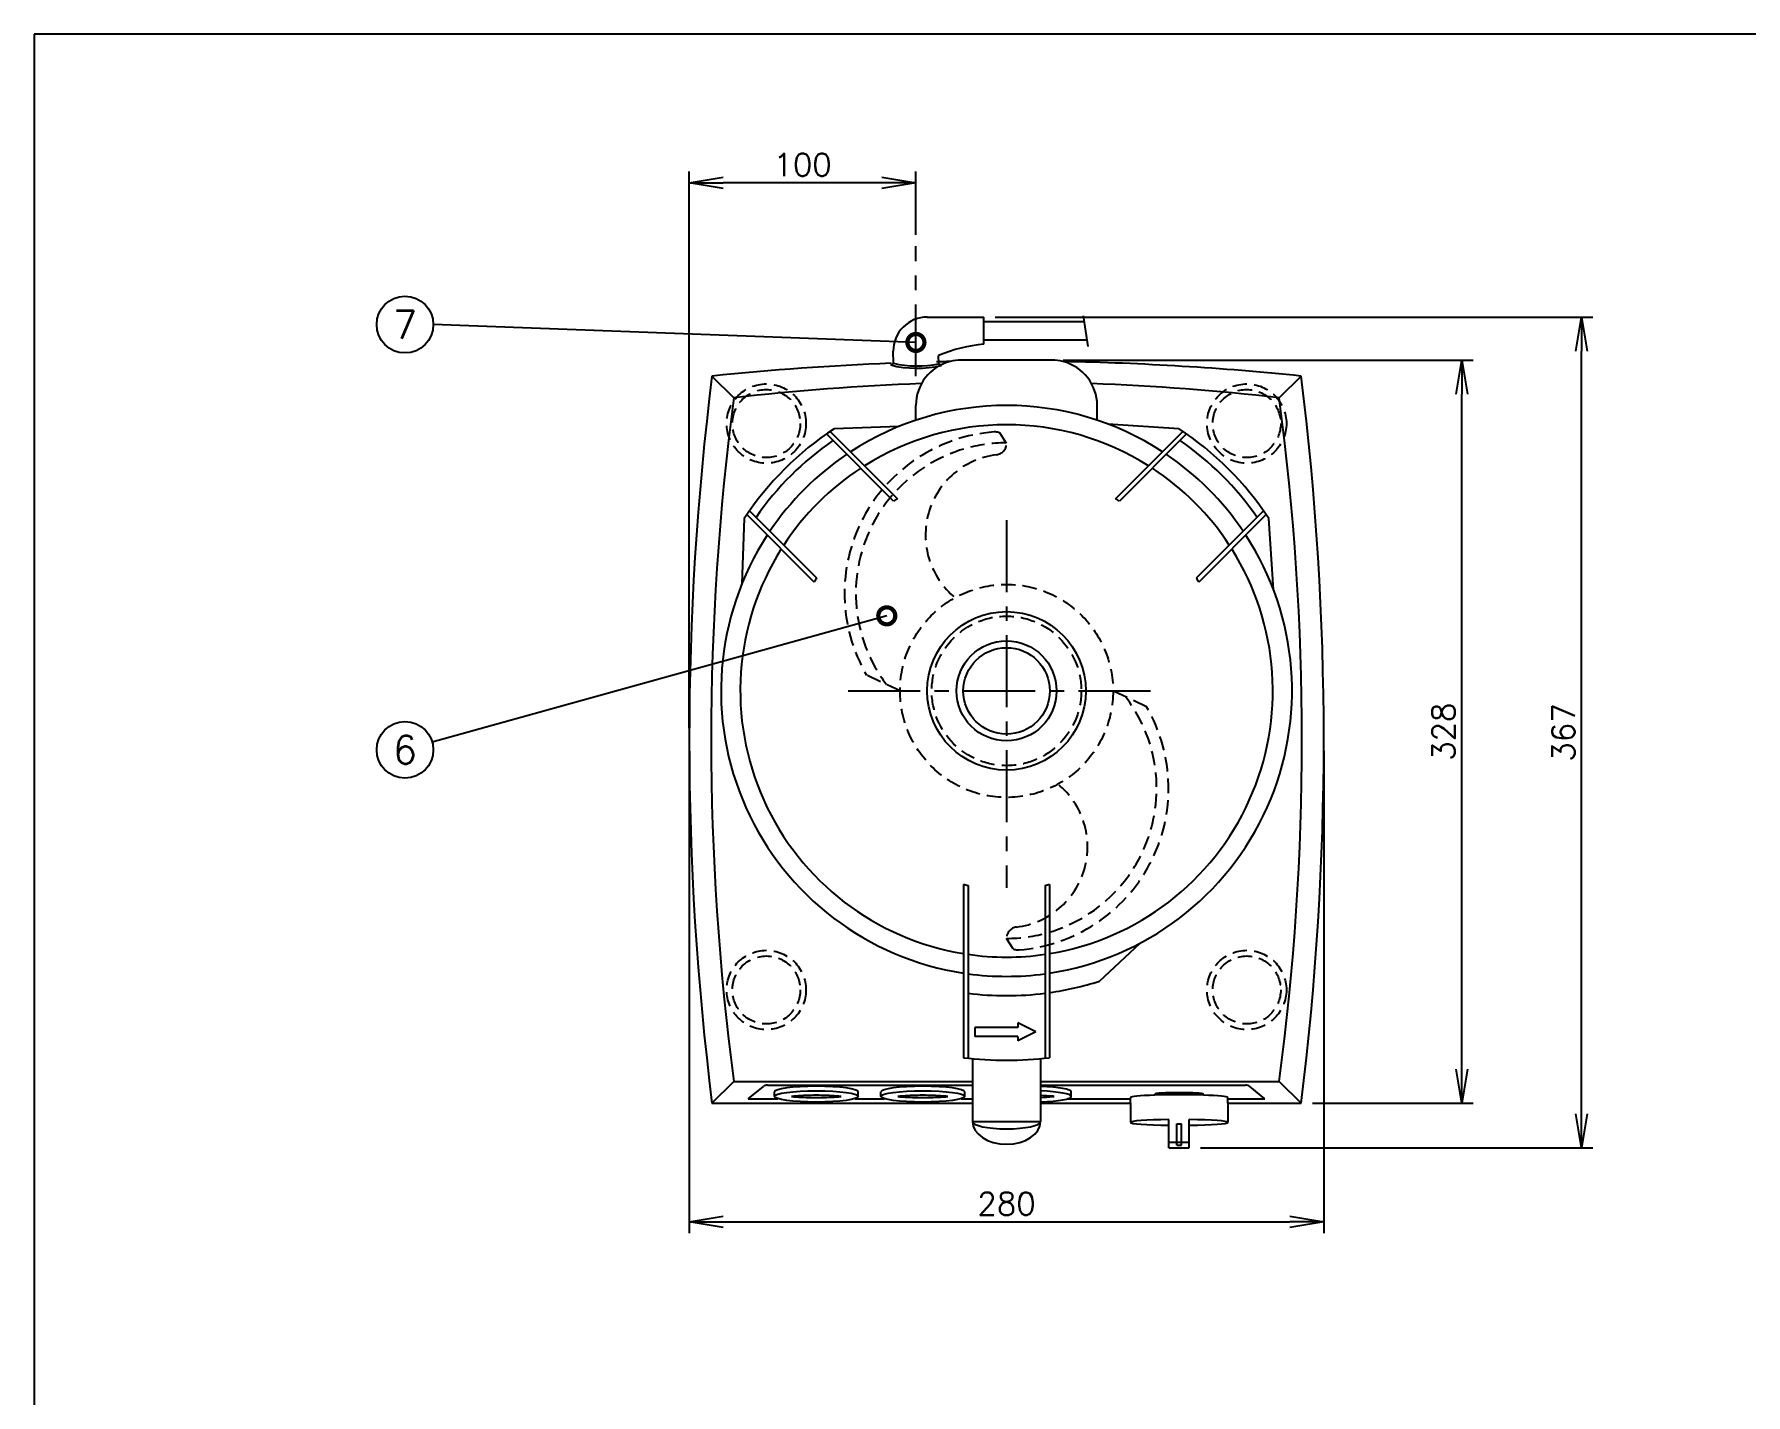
# Model space of a CAD drawing. Extents: x 115 to 2025, y 0 to 1377.
# Drawn here: x 115 to 870, y 776 to 1377 of the extents above; entities that cross this region are included whole.
import ezdxf
from ezdxf.enums import TextEntityAlignment as Align

# ---------------------------------------------------------------- set-up
doc = ezdxf.new("R2010")
doc.units = 0
doc.header["$PDMODE"] = 3
doc.linetypes.add('CENTER', pattern=[50.8, 31.75, -6.35, 6.35, -6.35])
doc.linetypes.add('HIDDEN', pattern=[9.525, 6.35, -3.175])
doc.layers.get('0').update_dxf_attribs({"linetype": 'CONTINUOUS'})
doc.layers.get('DEFPOINTS').update_dxf_attribs({"linetype": 'CONTINUOUS'})
for name, color, linetype in [('DANMEN', 7, 'CONTINUOUS'), ('KIKI-2D2', 7, 'CONTINUOUS'), ('SUNPOU', 7, 'CONTINUOUS'), ('WAKU', 7, 'CONTINUOUS')]:
    doc.layers.add(name, color=color, linetype=linetype)
doc.styles.get("Standard").update_dxf_attribs({"font": 'romans.shx', "bigfont": 'extfont.shx'})
doc.dimstyles.get("Standard").update_dxf_attribs({"dimscale": 5, "dimtxt": 2, "dimasz": 3, "dimexe": 1, "dimexo": 1, "dimgap": 0.6, "dimtad": 3, "dimdec": 0, "dimzin": 0, "dimdsep": 46, "dimtxsty": 'STANDARD', "dimblk1": 'OPEN', "dimblk2": 'OPEN', "dimsah": 1, "dimcen": 1.5, "dimadec": 0, "dimazin": 0, "dimtfac": 1, "dimtdec": 0, "dimtmove": 0, "dimatfit": 0, "dimldrblk": 'DOTSMALL', "dimfxl": 1, "dimtvp": 1, "dimtolj": 1, "dimtzin": 0, "dimarcsym": 0})

# ---------------------------------------------------------------- blocks, each defined once
blk = doc.blocks.new('_DotSmall')
at = {"color": 0, "linetype": 'ByBlock', "const_width": 0.5}
blk.add_lwpolyline([(-0.0625, 0, 1), (0.0625, 0, 1)], format="xyb", close=True, dxfattribs=at)
blk = doc.blocks.new('_OPEN')
at = {"color": 0, "linetype": 'ByBlock'}
for p, q in [((-1, 0.167), (0, 0)), ((0, 0), (-1, -0.167)), ((0, 0), (-1, 0))]:
    blk.add_line(p, q, dxfattribs=at)
blk = doc.blocks.new('*D2')
at = {"layer": 'DEFPOINTS', "color": 0}
for p in [(404.08, 1065.39), (684.08, 1065.39), (684.08, 852.55)]:
    blk.add_point(p, dxfattribs=at)
at = {"layer": 'SUNPOU', "color": 0, "lineweight": -2}
for p, q in [((404.08, 1060.39), (404.08, 847.55)), ((684.08, 1060.39), (684.08, 847.55)), ((419.08, 852.55), (669.08, 852.55))]:
    blk.add_line(p, q, dxfattribs=at)
at = {"layer": 'SUNPOU', "color": 0, "lineweight": -2, "xscale": 15, "yscale": 15, "zscale": 15, "rotation": 180}
blk.add_blockref('_OPEN', (404.08, 852.55), dxfattribs=at)
at = {"layer": 'SUNPOU', "color": 0, "lineweight": -2, "xscale": 15, "yscale": 15, "zscale": 15}
blk.add_blockref('_OPEN', (684.08, 852.55), dxfattribs=at)
at = {"layer": 'SUNPOU', "color": 0, "insert": (544.08, 860.55), "char_height": 10, "attachment_point": 5}
blk.add_mtext('\\A1;280', dxfattribs=at)
blk = doc.blocks.new('*D3')
at = {"layer": 'DEFPOINTS', "color": 0}
for p in [(564.08, 1232.9), (744.95, 1232.9), (674.06, 904.9)]:
    blk.add_point(p, dxfattribs=at)
at = {"layer": 'SUNPOU', "color": 0, "lineweight": -2}
for p, q in [((569.08, 1232.9), (749.95, 1232.9)), ((744.95, 919.9), (744.95, 1217.9)), ((679.06, 904.9), (749.95, 904.9))]:
    blk.add_line(p, q, dxfattribs=at)
at = {"layer": 'SUNPOU', "color": 0, "lineweight": -2, "xscale": 15, "yscale": 15, "zscale": 15}
for p, rotation in [((744.95, 1232.9), 90), ((744.95, 904.9), 270)]:
    blk.add_blockref('_OPEN', p, dxfattribs=dict(at, rotation=rotation))
at = {"layer": 'SUNPOU', "color": 0, "insert": (736.95, 1068.9), "char_height": 10, "attachment_point": 5, "rotation": 90}
blk.add_mtext('\\A1;328', dxfattribs=at)
blk = doc.blocks.new('*D4')
at = {"layer": 'DEFPOINTS', "color": 0}
for p in [(534.08, 1251.91), (797.81, 1251.91), (624.72, 885.2)]:
    blk.add_point(p, dxfattribs=at)
at = {"layer": 'SUNPOU', "color": 0, "lineweight": -2}
for p, q in [((539.08, 1251.91), (802.81, 1251.91)), ((797.81, 900.2), (797.81, 1236.91)), ((629.72, 885.2), (802.81, 885.2))]:
    blk.add_line(p, q, dxfattribs=at)
at = {"layer": 'SUNPOU', "color": 0, "lineweight": -2, "xscale": 15, "yscale": 15, "zscale": 15}
for p, rotation in [((797.81, 1251.91), 90), ((797.81, 885.2), 270)]:
    blk.add_blockref('_OPEN', p, dxfattribs=dict(at, rotation=rotation))
at = {"layer": 'SUNPOU', "color": 0, "insert": (789.81, 1068.55), "char_height": 10, "attachment_point": 5, "rotation": 90}
blk.add_mtext('\\A1;367', dxfattribs=at)
blk = doc.blocks.new('*D13')
at = {"layer": 'DEFPOINTS', "color": 0}
for p in [(404.08, 1311.17), (504.08, 1283.26), (404.08, 1065.39)]:
    blk.add_point(p, dxfattribs=at)
at = {"layer": 'SUNPOU', "color": 0, "lineweight": -2}
for p, q in [((404.08, 1070.39), (404.08, 1316.17)), ((504.08, 1288.26), (504.08, 1316.17)), ((489.08, 1311.17), (419.08, 1311.17))]:
    blk.add_line(p, q, dxfattribs=at)
at = {"layer": 'SUNPOU', "color": 0, "lineweight": -2, "xscale": 15, "yscale": 15, "zscale": 15, "rotation": 180}
blk.add_blockref('_OPEN', (404.08, 1311.17), dxfattribs=at)
at = {"layer": 'SUNPOU', "color": 0, "lineweight": -2, "xscale": 15, "yscale": 15, "zscale": 15}
blk.add_blockref('_OPEN', (504.08, 1311.17), dxfattribs=at)
at = {"layer": 'SUNPOU', "color": 0, "insert": (454.08, 1319.17), "char_height": 10, "attachment_point": 5}
blk.add_mtext('\\A1;100', dxfattribs=at)

msp = doc.modelspace()

# ---------------------------------------------------------------- linework, layer by layer
at = {"color": 2}
msp.add_line((641.79, 904.9), (641.79, 907.36), dxfattribs=at)
at = {"layer": 'DANMEN', "color": 2, "linetype": 'HIDDEN'}
for p, q in [((544.08, 1196.14), (541.08, 1200.76)), ((497.08, 1086.9), (482.3, 1093.9)), ((605.86, 1079.9), (591.08, 1086.9)), ((547.08, 973.03), (544.08, 977.65))]:
    msp.add_line(p, q, dxfattribs=at)
at = {"layer": 'DANMEN', "color": 4, "linetype": 'HIDDEN'}
for centre, radius in [((438.08, 1204.9), 17.5), ((438.08, 1204.9), 15), ((650.08, 1204.9), 17.5), ((650.08, 1204.9), 15), ((438.08, 954.9), 17.5), ((438.08, 954.9), 15), ((650.08, 954.9), 17.5), ((650.08, 954.9), 15)]:
    msp.add_circle(centre, radius, dxfattribs=at)
at = {"layer": 'DANMEN', "color": 2, "linetype": 'HIDDEN'}
for radius in [47, 33]:
    msp.add_circle((544.08, 1086.9), radius, dxfattribs=at)
for centre, radius, start, end in [((544.08, 1129.9), 71.5, 94.36874, 210.2316), ((539.02, 1196.14), 5.06, 65.96901, 94.36874), ((544.08, 1129.9), 66.5, 90.14194, 217.14304), ((539.02, 1196.14), 5.06, 277.12362, 0), ((544.08, 1155.65), 35.75, 97.12362, 230.54781), ((544.08, 1043.9), 66.25, 270, 37.56799), ((544.08, 1043.9), 71.5, 274.36874, 30.2316), ((544.08, 1018.15), 35.75, 277.12362, 50.54781), ((549.14, 977.65), 5.06, 97.12362, 180), ((549.14, 977.65), 5.06, 245.96901, 274.36874)]:
    msp.add_arc(centre, radius, start, end, dxfattribs=at)
at = {"layer": 'KIKI-2D2', "color": 2, "linetype": 'CENTER'}
for p, q in [((504.08, 1225.75), (504.08, 1283.26)), ((544.08, 1162.28), (544.08, 999.93)), ((474.2, 1086.9), (611.37, 1086.9))]:
    msp.add_line(p, q, dxfattribs=at)
at = {"layer": 'KIKI-2D2', "color": 2}
for p, q in [((509.08, 1251.91), (534.08, 1251.91)), ((534.08, 1239.91), (534.08, 1251.91)), ((534.08, 1249.91), (578.34, 1249.91)), ((577.94, 1252.49), (580.02, 1238.89)), ((534.08, 1241.91), (579.56, 1241.91)), ((494.14, 1231.51), (492.93, 1230.75)), ((494.14, 1231.51), (494.08, 1236.91)), ((514.14, 1231.33), (514.08, 1234.91)), ((514.14, 1231.33), (515.36, 1230.57)), ((414.1, 1225.88), (423.76, 1216.22)), ((674.06, 1225.88), (664.4, 1216.22)), ((504.08, 1206.38), (504.08, 1212.9)), ((584.08, 1206.38), (584.08, 1212.9)), ((466.27, 1201.47), (496.02, 1171.73)), ((496.73, 1203.66), (467.97, 1202.61)), ((620.19, 1202.61), (588.84, 1204.68)), ((592.14, 1171.73), (621.89, 1201.47)), ((494.23, 1170.69), (464.6, 1200.32)), ((623.56, 1200.32), (593.93, 1170.69)), ((459.25, 1134.96), (429.5, 1164.7)), ((430.66, 1166.38), (460.29, 1136.75)), ((627.87, 1136.75), (657.5, 1166.38)), ((658.66, 1164.7), (628.91, 1134.96)), ((428.37, 1163.01), (427.32, 1134.24)), ((661.86, 1131.65), (659.79, 1163.01)), ((525.08, 1001.48), (525.08, 924.99)), ((527.08, 1001.06), (527.08, 924.77)), ((561.08, 1001.06), (561.08, 924.77)), ((563.08, 1001.48), (563.08, 924.99)), ((585.08, 958.8), (602.98, 975.51)), ((549.08, 938.4), (530.08, 938.4)), ((530.08, 938.4), (530.08, 934.4)), ((557.08, 936.4), (549.08, 940.4)), ((549.08, 940.4), (549.08, 938.4)), ((549.08, 934.4), (530.08, 934.4)), ((557.08, 936.4), (549.08, 932.4)), ((549.08, 934.4), (549.08, 932.4)), ((529.08, 924.58), (529.08, 896.79)), ((559.08, 924.58), (559.08, 896.79)), ((414.1, 904.9), (423.76, 914.56)), ((423.76, 914.56), (529.08, 914.56)), ((559.08, 914.56), (664.4, 914.56)), ((674.06, 904.9), (664.4, 914.56)), ((430.04, 906.9), (436.78, 912.25)), ((430.04, 906.9), (443.2, 906.9)), ((438.64, 912.9), (529.08, 912.9)), ((441.66, 907.9), (441.66, 909.9)), ((477.12, 906.9), (490.2, 906.9)), ((478.66, 907.9), (478.66, 909.9)), ((488.66, 907.9), (488.66, 909.9)), ((524.12, 906.9), (529.08, 906.9)), ((525.66, 907.9), (525.66, 909.9)), ((559.08, 912.9), (649.52, 912.9)), ((571.12, 906.9), (598.72, 906.9)), ((572.66, 907.9), (572.66, 909.9)), ((598.72, 904.9), (598.72, 907.36)), ((609.47, 908.47), (609.47, 908.93)), ((630.97, 908.47), (630.97, 908.93)), ((641.79, 906.9), (658.12, 906.9)), ((658.12, 906.9), (651.38, 912.25)), ((529.08, 896.79), (559.08, 896.79)), ((615.72, 895.19), (615.72, 897.69)), ((619.26, 886.39), (619.26, 895.76)), ((619.26, 895.76), (621.26, 895.76)), ((621.26, 886.39), (621.26, 895.76)), ((624.72, 895.19), (624.72, 897.69)), ((615.72, 887.76), (624.72, 887.76)), ((619.26, 886.39), (621.26, 886.39))]:
    msp.add_line(p, q, dxfattribs=at)
at = {"layer": 'KIKI-2D2', "color": 3}
for p, q in [((564.08, 1232.9), (524.08, 1232.9)), ((414.1, 904.9), (529.08, 904.9)), ((559.08, 904.9), (598.72, 904.9)), ((598.72, 904.9), (598.72, 896.44)), ((641.79, 904.9), (641.79, 896.44)), ((641.79, 904.9), (674.06, 904.9)), ((615.72, 885.2), (615.72, 895.19)), ((624.72, 885.2), (624.72, 895.19)), ((615.72, 885.2), (624.72, 885.2))]:
    msp.add_line(p, q, dxfattribs=at)
at = {"layer": 'KIKI-2D2', "color": 2}
for radius in [35, 22.07, 19.07]:
    msp.add_circle((544.08, 1086.9), radius, dxfattribs=at)
for centre, radius, start, end in [((509.08, 1236.91), 15, 90, 180.00002), ((539.27, 1176.64), 63.48, 94.69114, 113.38135), ((504.56, 1276.72), 46.4, 257.03044, 281.92583), ((524.08, 1212.9), 20, 104.23579, 180), ((564.08, 1212.9), 20, 0, 75.76436), ((504.56, 1276.72), 47.4, 255.82038, 283.17983), ((1554.22, 1065.39), 1140.48, 172.4003, 187.5997), ((544.08, 187.52), 1035.71, 92.07576, 96.67108), ((544.08, 187.52), 1035.71, 83.32892, 87.92424), ((-466.06, 1065.39), 1140.48, 352.4003, 7.5997), ((544.08, 1086.9), 126, 56.90849, 123.09151), ((544.08, 1086.9), 138.5, 123.33635, 146.66365), ((544.08, 1086.9), 117.5, 57.78402, 122.21598), ((544.08, 1086.9), 138.5, 33.33635, 56.66365), ((544.08, 1086.9), 134.5, 124.72117, 145.27883), ((544.08, 1086.9), 134.5, 34.72117, 55.27883), ((544.08, 1086.9), 126, 124.01942, 145.98058), ((544.08, 1086.9), 126, 34.01942, 55.98058), ((544.08, 1086.9), 117.5, 123.21409, 146.78591), ((544.08, 1086.9), 117.5, 33.21409, 56.78591), ((544.08, 1086.9), 97.5, 119.53399, 120.74997), ((544.08, 1086.9), 97.5, 59.25003, 60.46601), ((544.08, 1086.9), 126, 146.90849, 261.32708), ((544.08, 1086.9), 126, 278.67292, 33.09151), ((544.08, 1086.9), 117.5, 147.78402, 260.69429), ((544.08, 1086.9), 117.5, 279.30571, 32.21598), ((544.08, 1086.9), 97.5, 149.25003, 150.46601), ((544.08, 1086.9), 97.5, 29.53399, 30.74997), ((544.08, 1086.9), 87.5, 257.45873, 258.797), ((544.08, 1086.9), 87.5, 281.203, 282.54127), ((544.08, 1086.9), 117.5, 261.6812, 278.3188), ((544.08, 1086.9), 126, 262.24597, 277.75403), ((544.08, 1086.9), 134.5, 262.73873, 277.26127), ((544.08, 1086.9), 134.5, 278.12099, 287.7481), ((544.08, 1089.4), 165.5, 263.4077, 276.5923), ((438.64, 909.9), 3, 90, 128.43906), ((649.52, 909.9), 3, 51.56094, 90)]:
    msp.add_arc(centre, radius, start, end, dxfattribs=at)
at = {"layer": 'KIKI-2D2', "color": 3}
for centre, radius, start, end in [((544.08, -42.71), 1275.23, 92.28916, 95.85024), ((544.08, -42.71), 1275.23, 91.11966, 91.39074), ((524.08, 1212.9), 20, 90, 104.23579), ((564.08, 1212.9), 20, 75.76436, 90), ((544.08, -42.71), 1275.23, 84.14978, 88.88036), ((1694.73, 1065.39), 1290.65, 172.85669, 187.14331), ((-606.57, 1065.39), 1290.65, 352.85669, 7.14331)]:
    msp.add_arc(centre, radius, start, end, dxfattribs=at)
at = {"layer": 'KIKI-2D2', "color": 2}
for centre, major_axis, ratio, start_param, end_param in [((460.16, 909.9), (-18.5, 0), 0.135135, 3.141593, 6.283185), ((507.16, 909.9), (-18.5, 0), 0.135135, 3.141593, 6.283185), ((554.16, 909.9), (-18.5, 0), 0.135135, 3.141593, 4.443202), ((554.16, 907.9), (-18.5, 0), 0.135135, 1.839983, 4.443202), ((620.26, 907.36), (21.53, 0), 0.059324, 2.095314, 3.141593), ((620.22, 908.93), (-10.75, 0), 0.059419, 3.141593, 6.283185), ((620.26, 907.36), (21.53, 0), 0.059324, 1.049951, 2.095314), ((620.26, 907.36), (21.53, 0), 0.059324, 0, 1.049951), ((544.08, 896.79), (15, 0), 0.666667, 3.141593, 6.283185), ((544.08, 896.79), (15, 0), 0.211742, 3.141593, 6.283185), ((620.26, 896.44), (21.53, 0), 0.059324, 1.782944, 3.141593), ((620.26, 896.44), (21.53, 0), 0.059324, 0, 1.361902)]:
    msp.add_ellipse(centre, major_axis=major_axis, ratio=ratio, start_param=start_param, end_param=end_param, dxfattribs=at)
for centre in [(460.16, 907.9), (507.16, 907.9)]:
    msp.add_ellipse(centre, major_axis=(-18.5, 0), ratio=0.135135, dxfattribs=at)
at = {"layer": 'KIKI-2D2', "color": 3}
for start_param, end_param in [(3.141593, 4.500241), (-1.361902, 0)]:
    msp.add_ellipse((620.26, 896.44), major_axis=(21.53, 0), ratio=0.059324, start_param=start_param, end_param=end_param, dxfattribs=at)
at = {"layer": 'KIKI-2D2', "color": 2}
for points, knots in [([(471.16, 907.9), (470.49, 907.96), (469.78, 908.03), (466.2, 908.3), (463.18, 908.4), (457.14, 908.4), (454.12, 908.3), (450.54, 908.03), (449.83, 907.96), (449.16, 907.9)], [4.055112, 4.055112, 4.055112, 4.055112, 4.18879, 4.18879, 4.712389, 4.712389, 5.235988, 5.235988, 5.369666, 5.369666, 5.369666, 5.369666]), ([(449.16, 907.9), (449.83, 907.83), (450.54, 907.77), (454.12, 907.49), (457.14, 907.4), (463.18, 907.4), (466.2, 907.49), (469.78, 907.77), (470.49, 907.83), (471.16, 907.9)], [0.91352, 0.91352, 0.91352, 0.91352, 1.047198, 1.047198, 1.570796, 1.570796, 2.094395, 2.094395, 2.228073, 2.228073, 2.228073, 2.228073]), ([(518.16, 907.9), (517.49, 907.96), (516.78, 908.03), (513.2, 908.3), (510.18, 908.4), (504.14, 908.4), (501.12, 908.3), (497.54, 908.03), (496.83, 907.96), (496.16, 907.9)], [4.055112, 4.055112, 4.055112, 4.055112, 4.18879, 4.18879, 4.712389, 4.712389, 5.235988, 5.235988, 5.369666, 5.369666, 5.369666, 5.369666]), ([(496.16, 907.9), (496.83, 907.83), (497.54, 907.77), (501.12, 907.49), (504.14, 907.4), (510.18, 907.4), (513.2, 907.49), (516.78, 907.77), (517.49, 907.83), (518.16, 907.9)], [0.91352, 0.91352, 0.91352, 0.91352, 1.047198, 1.047198, 1.570796, 1.570796, 2.094395, 2.094395, 2.228073, 2.228073, 2.228073, 2.228073]), ([(565.16, 907.9), (564.92, 907.92), (564.69, 907.94), (562.77, 908.12), (560.93, 908.23), (559.08, 908.3)], [4.0538378, 4.0538378, 4.0538378, 4.0538378, 4.101331, 4.101331, 4.4298315, 4.4298315, 4.4298315, 4.4298315]), ([(559.08, 907.49), (560.93, 907.56), (562.77, 907.67), (564.69, 907.85), (564.92, 907.87), (565.16, 907.9)], [1.8533538, 1.8533538, 1.8533538, 1.8533538, 2.1818543, 2.1818543, 2.2293475, 2.2293475, 2.2293475, 2.2293475])]:
    msp.add_open_spline(points, degree=3, knots=knots, dxfattribs=at)
at = {"layer": 'SUNPOU'}
for centre in [(278.62, 1248.58), (278.62, 1060.89)]:
    msp.add_circle(centre, 12.5, dxfattribs=at)
at = {"layer": 'WAKU', "color": 6}
for p, q in [((2025, 1376.75), (115, 1376.75)), ((115, 1376.75), (115, 0))]:
    msp.add_line(p, q, dxfattribs=at)

# ---------------------------------------------------------------- texts
at = {"layer": 'SUNPOU'}
for s, p in [('7', (278.62, 1248.58)), ('6', (278.62, 1060.89))]:
    msp.add_text(s, height=12.5, dxfattribs=at).set_placement(p, align=Align.MIDDLE)

# ---------------------------------------------------------------- dimensions: what is measured, and where the dimension line sits
for base, p1, p2, picture, middle in [((404.08, 1311.17), (504.08, 1283.26), (404.08, 1065.39), '*D13', (454.08, 1319.17)), ((684.08, 852.55), (404.08, 1065.39), (684.08, 1065.39), '*D2', (544.08, 860.55))]:
    dim = msp.add_linear_dim(base=base, p1=p1, p2=p2, dimstyle='STANDARD', dxfattribs=at)
    dim.commit()
    dim.dimension.update_dxf_attribs({"geometry": picture, "text_midpoint": middle})
dim = msp.add_linear_dim(base=(797.81, 1251.91), p1=(624.72, 885.2), p2=(534.08, 1251.91), angle=90, dimstyle='STANDARD', dxfattribs=at)
dim.commit()
dim.dimension.update_dxf_attribs({"geometry": '*D4', "text_midpoint": (789.81, 1068.55)})
dim = msp.add_linear_dim(base=(744.95, 1232.9), p1=(674.06, 904.9), p2=(564.08, 1232.9), angle=90, dimstyle='STANDARD', override={"dimpost": ''}, dxfattribs=at)
dim.commit()
dim.dimension.update_dxf_attribs({"geometry": '*D3', "text_midpoint": (736.95, 1068.9)})

# ---------------------------------------------------------------- leaders
for points in [[(504.08, 1240.71), (291.12, 1248.58)], [(491.23, 1120.03), (290.67, 1064.24)]]:
    msp.add_leader(points, dimstyle='STANDARD', dxfattribs=at)

doc.saveas('drawing.dxf')
